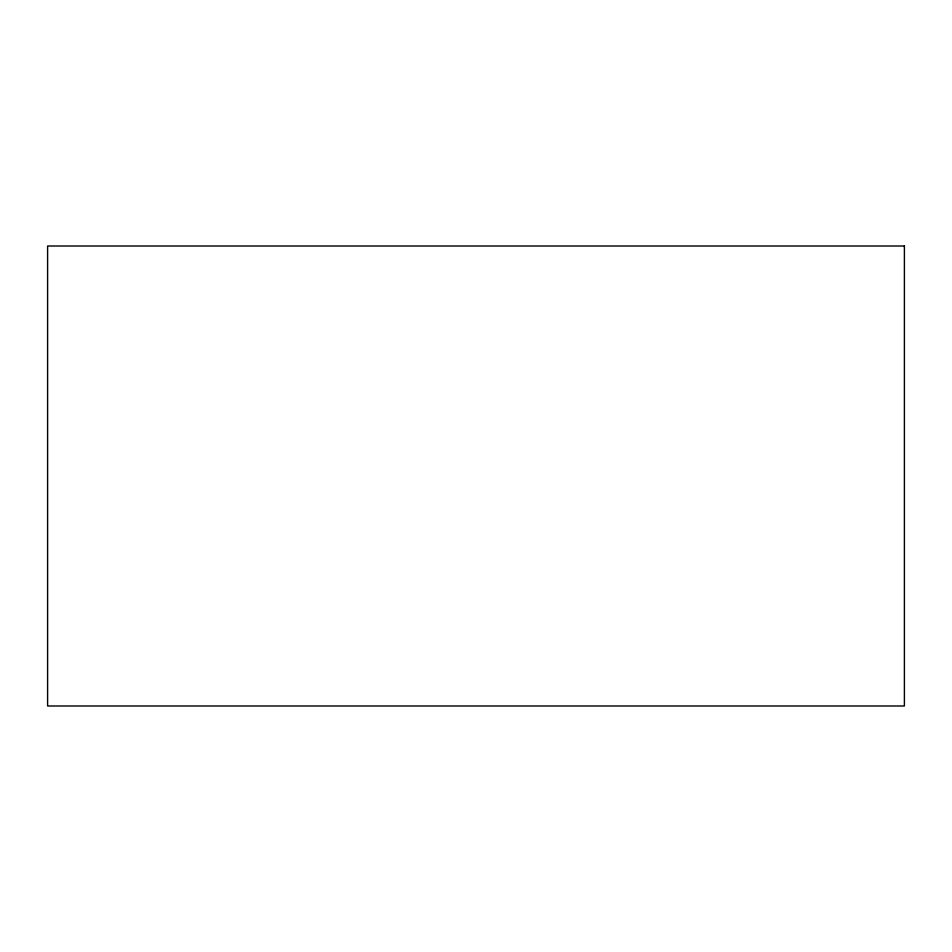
<?xml version="1.0" encoding="UTF-8"?>
<svg xmlns="http://www.w3.org/2000/svg" width="952" height="952" viewBox="0 0 952 952"><rect width="100%" height="100%" fill="white"/><g stroke="black" fill="none" stroke-linecap="round" stroke-linejoin="round"><path stroke-width="1.43" d="M904.4 246.009L47.6 246.009L47.6 705.991L904.4 705.991L904.4 246.009"/></g></svg>
